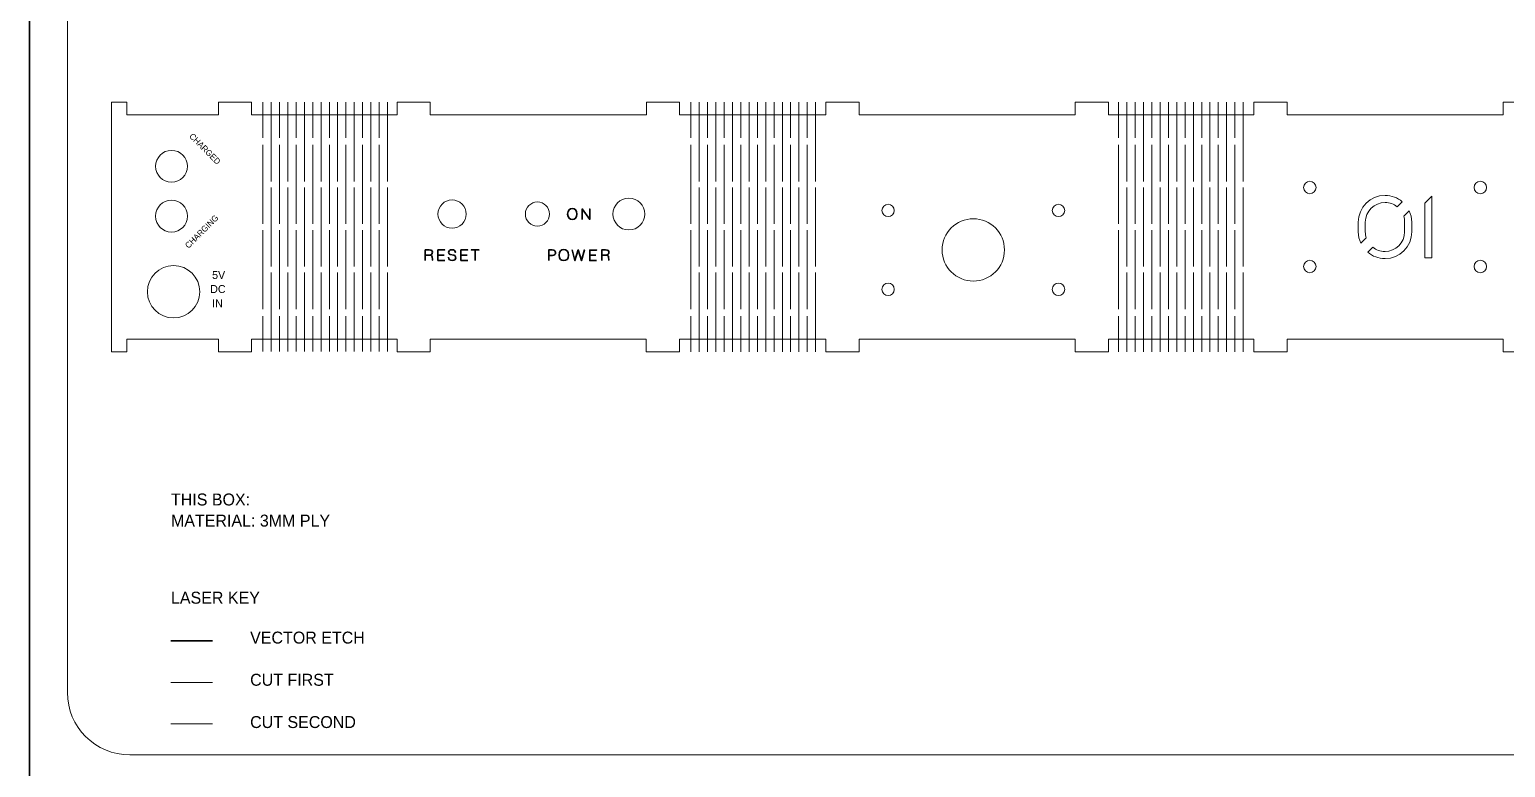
# Model space of a CAD drawing. Header units: inches. Extents: x 15 to 785, y -665 to -15.
# Drawn here: x 15 to 370.2, y -373.8 to -196.2 of the extents above; entities that cross this region are included whole.
import ezdxf

# ---------------------------------------------------------------- set-up
doc = ezdxf.new("R2010")
doc.units = ezdxf.units.IN
doc.header["$MEASUREMENT"] = 0
doc.layers.add('Layer 1', color=7, linetype='Continuous')

# ---------------------------------------------------------------- blocks, each defined once
blk = doc.blocks.new('block 2')
at = {"layer": 'Layer 1', "color": 179, "lineweight": 35, "true_color": 0x231f20}
blk.add_open_spline([(785, -570), (785, -578.28), (778.28, -585), (770, -585), (770, -585), (30, -585), (30, -585), (21.72, -585), (15, -578.28), (15, -570), (15, -570), (15, -30), (15, -30), (15, -21.72), (21.72, -15), (30, -15), (30, -15), (770, -15), (770, -15), (778.28, -15), (785, -21.72), (785, -30), (785, -30), (785, -570), (785, -570)], degree=3, knots=[0, 0, 0, 0, 1, 1, 1, 2, 2, 2, 3, 3, 3, 4, 4, 4, 5, 5, 5, 6, 6, 6, 7, 7, 7, 8, 8, 8, 8], dxfattribs=at)
blk = doc.blocks.new('block 4')
at = {"layer": 'Layer 1', "color": 30, "lineweight": 35, "true_color": 0xf7911d}
for points, knots in [([(139.94, -251.82), (139.94, -251.82), (139.94, -249.28), (139.94, -249.28), (139.94, -249.28), (140.75, -249.28), (140.75, -249.28), (141.41, -249.28), (141.55, -249.59), (141.57, -249.93), (141.59, -250.28), (141.4, -250.63), (140.82, -250.63), (140.82, -250.63), (139.94, -250.63), (139.94, -250.63), (139.94, -250.63), (140.82, -250.63), (140.82, -250.63), (141.39, -250.63), (141.59, -250.28), (141.57, -249.93), (141.55, -249.59), (141.4, -249.28), (140.75, -249.28), (140.75, -249.28), (139.94, -249.28), (139.94, -249.28), (139.94, -249.28), (139.94, -251.82), (139.94, -251.82)], [0, 0, 0, 0, 1, 1, 1, 2, 2, 2, 3, 3, 3, 4, 4, 4, 5, 5, 5, 6, 6, 6, 7, 7, 7, 8, 8, 8, 9, 9, 9, 10, 10, 10, 10]), ([(142.45, -250.53), (142.45, -249.56), (142.95, -249.21), (143.57, -249.21), (144.19, -249.21), (144.69, -249.56), (144.69, -250.53), (144.69, -251.51), (144.19, -251.84), (143.57, -251.84), (142.95, -251.84), (142.45, -251.51), (142.45, -250.53)], [0, 0, 0, 0, 1, 1, 1, 2, 2, 2, 3, 3, 3, 4, 4, 4, 4]), ([(142.45, -250.53), (142.45, -249.56), (142.95, -249.21), (143.57, -249.21), (144.19, -249.21), (144.69, -249.56), (144.69, -250.53), (144.69, -251.51), (144.19, -251.84), (143.57, -251.84), (142.95, -251.84), (142.45, -251.51), (142.45, -250.53)], [0, 0, 0, 0, 1, 1, 1, 2, 2, 2, 3, 3, 3, 4, 4, 4, 4]), ([(145.56, -249.28), (145.56, -249.28), (146.23, -251.82), (146.23, -251.82), (146.23, -251.82), (147.04, -249.28), (147.04, -249.28), (147.04, -249.28), (147.85, -251.82), (147.85, -251.82), (147.85, -251.82), (148.52, -249.28), (148.52, -249.28), (148.52, -249.28), (147.85, -251.82), (147.85, -251.82), (147.85, -251.82), (147.04, -249.28), (147.04, -249.28), (147.04, -249.28), (146.23, -251.82), (146.23, -251.82), (146.23, -251.82), (145.56, -249.28), (145.56, -249.28)], [0, 0, 0, 0, 1, 1, 1, 2, 2, 2, 3, 3, 3, 4, 4, 4, 5, 5, 5, 6, 6, 6, 7, 7, 7, 8, 8, 8, 8]), ([(151.45, -251.82), (151.45, -251.82), (149.81, -251.82), (149.81, -251.82), (149.81, -251.82), (149.81, -249.3), (149.81, -249.3), (149.81, -249.3), (151.45, -249.3), (151.45, -249.3), (151.45, -249.3), (149.81, -249.3), (149.81, -249.3), (149.81, -249.3), (149.81, -251.82), (149.81, -251.82), (149.81, -251.82), (151.45, -251.82), (151.45, -251.82)], [0, 0, 0, 0, 1, 1, 1, 2, 2, 2, 3, 3, 3, 4, 4, 4, 5, 5, 5, 6, 6, 6, 6]), ([(151.31, -250.52), (151.31, -250.52), (149.81, -250.52), (149.81, -250.52), (149.81, -250.52), (151.31, -250.52), (151.31, -250.52)], [0, 0, 0, 0, 1, 1, 1, 2, 2, 2, 2]), ([(152.69, -251.82), (152.69, -251.82), (152.69, -249.28), (152.69, -249.28), (152.69, -249.28), (153.62, -249.28), (153.62, -249.28), (154.27, -249.28), (154.41, -249.5), (154.42, -249.85), (154.44, -250.19), (154.26, -250.53), (153.69, -250.53), (153.69, -250.53), (152.69, -250.53), (152.69, -250.53), (152.69, -250.53), (153.69, -250.53), (153.69, -250.53), (154.25, -250.53), (154.44, -250.19), (154.42, -249.85), (154.41, -249.5), (154.25, -249.28), (153.62, -249.28), (153.62, -249.28), (152.69, -249.28), (152.69, -249.28), (152.69, -249.28), (152.69, -251.82), (152.69, -251.82)], [0, 0, 0, 0, 1, 1, 1, 2, 2, 2, 3, 3, 3, 4, 4, 4, 5, 5, 5, 6, 6, 6, 7, 7, 7, 8, 8, 8, 9, 9, 9, 10, 10, 10, 10]), ([(154.5, -251.82), (154.43, -251.77), (154.41, -251.68), (154.41, -251.63), (154.41, -251.63), (154.35, -250.99), (154.35, -250.99), (154.33, -250.72), (154.13, -250.53), (153.74, -250.53), (154.13, -250.53), (154.33, -250.72), (154.35, -250.99), (154.35, -250.99), (154.41, -251.63), (154.41, -251.63), (154.41, -251.68), (154.43, -251.77), (154.5, -251.82)], [0, 0, 0, 0, 1, 1, 1, 2, 2, 2, 3, 3, 3, 4, 4, 4, 5, 5, 5, 6, 6, 6, 6])]:
    blk.add_open_spline(points, degree=3, knots=knots, dxfattribs=at)
blk = doc.blocks.new('block 5')
at = {"layer": 'Layer 1', "color": 30, "lineweight": 35, "true_color": 0xf7911d}
blk.add_lwpolyline([(122.22, -251.8), (122.22, -249.26), (121.31, -249.26), (123.14, -249.26), (122.22, -249.26), (122.22, -251.8)], dxfattribs=at)
for points, knots in [([(110.23, -251.8), (110.23, -251.8), (110.23, -249.26), (110.23, -249.26), (110.23, -249.26), (111.15, -249.26), (111.15, -249.26), (111.8, -249.26), (111.94, -249.48), (111.96, -249.82), (111.97, -250.17), (111.8, -250.5), (111.22, -250.5), (111.22, -250.5), (110.23, -250.5), (110.23, -250.5), (110.23, -250.5), (111.22, -250.5), (111.22, -250.5), (111.79, -250.5), (111.97, -250.17), (111.96, -249.82), (111.94, -249.48), (111.79, -249.26), (111.15, -249.26), (111.15, -249.26), (110.23, -249.26), (110.23, -249.26), (110.23, -249.26), (110.23, -251.8), (110.23, -251.8)], [0, 0, 0, 0, 1, 1, 1, 2, 2, 2, 3, 3, 3, 4, 4, 4, 5, 5, 5, 6, 6, 6, 7, 7, 7, 8, 8, 8, 9, 9, 9, 10, 10, 10, 10]), ([(112.04, -251.8), (111.96, -251.75), (111.95, -251.65), (111.95, -251.61), (111.95, -251.61), (111.88, -250.97), (111.88, -250.97), (111.86, -250.69), (111.66, -250.5), (111.27, -250.5), (111.66, -250.5), (111.86, -250.69), (111.88, -250.97), (111.88, -250.97), (111.95, -251.61), (111.95, -251.61), (111.95, -251.65), (111.96, -251.75), (112.04, -251.8)], [0, 0, 0, 0, 1, 1, 1, 2, 2, 2, 3, 3, 3, 4, 4, 4, 5, 5, 5, 6, 6, 6, 6]), ([(114.93, -251.8), (114.93, -251.8), (113.28, -251.8), (113.28, -251.8), (113.28, -251.8), (113.28, -249.27), (113.28, -249.27), (113.28, -249.27), (114.93, -249.27), (114.93, -249.27), (114.93, -249.27), (113.28, -249.27), (113.28, -249.27), (113.28, -249.27), (113.28, -251.8), (113.28, -251.8), (113.28, -251.8), (114.93, -251.8), (114.93, -251.8)], [0, 0, 0, 0, 1, 1, 1, 2, 2, 2, 3, 3, 3, 4, 4, 4, 5, 5, 5, 6, 6, 6, 6]), ([(114.79, -250.5), (114.79, -250.5), (113.28, -250.5), (113.28, -250.5), (113.28, -250.5), (114.79, -250.5), (114.79, -250.5)], [0, 0, 0, 0, 1, 1, 1, 2, 2, 2, 2]), ([(115.79, -251.03), (115.79, -251.6), (116.22, -251.82), (116.72, -251.82), (117.24, -251.82), (117.56, -251.5), (117.57, -251.19), (117.58, -250.88), (117.42, -250.63), (117.1, -250.56), (117.1, -250.56), (116.24, -250.38), (116.24, -250.38), (116, -250.32), (115.85, -250.18), (115.85, -249.85), (115.85, -249.52), (116.13, -249.24), (116.64, -249.24), (117.15, -249.24), (117.52, -249.48), (117.5, -249.89), (117.52, -249.48), (117.15, -249.24), (116.64, -249.24), (116.13, -249.24), (115.85, -249.52), (115.85, -249.85), (115.85, -250.18), (115.99, -250.32), (116.24, -250.38), (116.24, -250.38), (117.1, -250.56), (117.1, -250.56), (117.43, -250.63), (117.58, -250.88), (117.57, -251.19), (117.56, -251.5), (117.24, -251.82), (116.72, -251.82), (116.22, -251.82), (115.79, -251.6), (115.79, -251.03)], [0, 0, 0, 0, 1, 1, 1, 2, 2, 2, 3, 3, 3, 4, 4, 4, 5, 5, 5, 6, 6, 6, 7, 7, 7, 8, 8, 8, 9, 9, 9, 10, 10, 10, 11, 11, 11, 12, 12, 12, 13, 13, 13, 14, 14, 14, 14]), ([(120.45, -251.8), (120.45, -251.8), (118.81, -251.8), (118.81, -251.8), (118.81, -251.8), (118.81, -249.27), (118.81, -249.27), (118.81, -249.27), (120.45, -249.27), (120.45, -249.27), (120.45, -249.27), (118.81, -249.27), (118.81, -249.27), (118.81, -249.27), (118.81, -251.8), (118.81, -251.8), (118.81, -251.8), (120.45, -251.8), (120.45, -251.8)], [0, 0, 0, 0, 1, 1, 1, 2, 2, 2, 3, 3, 3, 4, 4, 4, 5, 5, 5, 6, 6, 6, 6]), ([(120.31, -250.5), (120.31, -250.5), (118.81, -250.5), (118.81, -250.5), (118.81, -250.5), (120.31, -250.5), (120.31, -250.5)], [0, 0, 0, 0, 1, 1, 1, 2, 2, 2, 2])]:
    blk.add_open_spline(points, degree=3, knots=knots, dxfattribs=at)
blk = doc.blocks.new('block 6')
at = {"layer": 'Layer 1', "color": 40, "lineweight": 35, "true_color": 0xfaa722}
for points, knots in [([(144.5, -240.65), (144.5, -239.67), (145.01, -239.33), (145.62, -239.33), (146.24, -239.33), (146.74, -239.67), (146.74, -240.65), (146.74, -241.62), (146.24, -241.96), (145.62, -241.96), (145.01, -241.96), (144.5, -241.62), (144.5, -240.65)], [0, 0, 0, 0, 1, 1, 1, 2, 2, 2, 3, 3, 3, 4, 4, 4, 4]), ([(144.5, -240.65), (144.5, -239.67), (145.01, -239.33), (145.62, -239.33), (146.24, -239.33), (146.74, -239.67), (146.74, -240.65), (146.74, -241.62), (146.24, -241.96), (145.62, -241.96), (145.01, -241.96), (144.5, -241.62), (144.5, -240.65)], [0, 0, 0, 0, 1, 1, 1, 2, 2, 2, 3, 3, 3, 4, 4, 4, 4]), ([(148, -241.94), (148, -241.94), (148, -239.39), (148, -239.39), (148, -239.39), (149.81, -241.94), (149.81, -241.94), (149.81, -241.94), (149.81, -239.39), (149.81, -239.39), (149.81, -239.39), (149.81, -241.94), (149.81, -241.94), (149.81, -241.94), (148, -239.39), (148, -239.39), (148, -239.39), (148, -241.94), (148, -241.94)], [0, 0, 0, 0, 1, 1, 1, 2, 2, 2, 3, 3, 3, 4, 4, 4, 5, 5, 5, 6, 6, 6, 6])]:
    blk.add_open_spline(points, degree=3, knots=knots, dxfattribs=at)
blk = doc.blocks.new('block 7')
at = {"layer": 'Layer 1', "color": 179, "lineweight": 9, "true_color": 0x231f20}
blk.add_lwpolyline([(352.48, -236.36), (352.48, -251.18), (350.8, -251.18), (350.8, -238.06), (352.48, -236.36)], dxfattribs=at)
for points in [[(335.37, -247.65), (334.99, -246.82), (334.76, -245.91), (334.76, -244.94), (334.76, -244.94), (334.76, -242.59), (334.76, -242.59), (334.76, -239.03), (337.64, -236.15), (341.19, -236.15), (342.76, -236.15), (344.22, -236.72), (345.34, -237.68), (345.34, -237.68), (344.14, -238.88), (344.14, -238.88), (343.33, -238.25), (342.29, -237.87), (341.19, -237.87), (338.59, -237.87), (336.45, -239.98), (336.45, -242.59), (336.45, -242.59), (336.45, -244.94), (336.45, -244.94), (336.45, -245.42), (336.54, -245.91), (336.69, -246.35), (336.69, -246.35), (335.37, -247.65), (335.37, -247.65)], [(347.63, -242.59), (347.63, -242.59), (347.63, -244.94), (347.63, -244.94), (347.63, -248.47), (344.73, -251.37), (341.19, -251.37), (339.61, -251.37), (338.17, -250.78), (337.05, -249.83), (337.05, -249.83), (338.25, -248.62), (338.25, -248.62), (339.06, -249.28), (340.07, -249.66), (341.19, -249.66), (343.8, -249.66), (345.91, -247.54), (345.91, -244.94), (345.91, -244.94), (345.91, -242.59), (345.91, -242.59), (345.91, -242.1), (345.85, -241.61), (345.7, -241.17), (345.7, -241.17), (347.01, -239.86), (347.01, -239.86), (347.4, -240.7), (347.63, -241.61), (347.63, -242.59)]]:
    blk.add_open_spline(points, degree=3, knots=[0, 0, 0, 0, 1, 1, 1, 2, 2, 2, 3, 3, 3, 4, 4, 4, 5, 5, 5, 6, 6, 6, 7, 7, 7, 8, 8, 8, 9, 9, 9, 10, 10, 10, 10], dxfattribs=at)

msp = doc.modelspace()

# ---------------------------------------------------------------- linework, layer by layer
at = {"layer": 'Layer 1', "color": 225, "lineweight": 9, "true_color": 0xa54686}
for points in [[(71.16, -222.27), (71.16, -213.75)], [(73.15, -232.77), (73.15, -213.75)], [(75.15, -222.27), (75.15, -213.75)], [(77.15, -232.77), (77.15, -213.75)], [(79.15, -222.27), (79.15, -213.75)], [(81.15, -232.77), (81.15, -213.75)], [(83.15, -222.27), (83.15, -213.75)], [(85.15, -232.77), (85.15, -213.75)], [(87.15, -222.27), (87.15, -213.75)], [(89.15, -232.77), (89.15, -213.75)], [(91.15, -222.27), (91.15, -213.75)], [(93.15, -232.77), (93.15, -213.75)], [(95.15, -222.27), (95.15, -213.75)], [(97.16, -232.77), (97.16, -213.75)], [(99.15, -222.27), (99.15, -213.75)], [(101.15, -232.77), (101.15, -213.75)], [(174.16, -222.28), (174.16, -213.76)], [(176.16, -232.79), (176.16, -213.76)], [(178.16, -222.28), (178.16, -213.76)], [(180.16, -232.79), (180.16, -213.76)], [(182.16, -222.28), (182.16, -213.76)], [(184.16, -232.79), (184.16, -213.76)], [(186.16, -222.28), (186.16, -213.76)], [(188.16, -232.79), (188.16, -213.76)], [(190.16, -222.28), (190.16, -213.76)], [(192.16, -232.79), (192.16, -213.76)], [(194.16, -222.28), (194.16, -213.76)], [(196.16, -232.79), (196.16, -213.76)], [(198.16, -222.28), (198.16, -213.76)], [(200.16, -232.79), (200.16, -213.76)], [(202.16, -222.28), (202.16, -213.76)], [(204.16, -232.79), (204.16, -213.76)], [(277.07, -222.28), (277.07, -213.76)], [(279.07, -232.79), (279.07, -213.76)], [(281.07, -222.28), (281.07, -213.76)], [(283.07, -232.79), (283.07, -213.76)], [(285.07, -222.28), (285.07, -213.76)], [(287.07, -232.79), (287.07, -213.76)], [(289.07, -222.28), (289.07, -213.76)], [(291.07, -232.79), (291.07, -213.76)], [(293.07, -222.28), (293.07, -213.76)], [(295.07, -232.79), (295.07, -213.76)], [(297.07, -222.28), (297.07, -213.76)], [(299.07, -232.79), (299.07, -213.76)], [(301.07, -222.28), (301.07, -213.76)], [(303.07, -232.79), (303.07, -213.76)], [(305.07, -222.28), (305.07, -213.76)], [(307.07, -232.79), (307.07, -213.76)], [(71.16, -243.02), (71.16, -223.98)], [(75.15, -243.02), (75.15, -223.98)], [(79.15, -243.02), (79.15, -223.98)], [(83.15, -243.02), (83.15, -223.98)], [(87.15, -243.02), (87.15, -223.98)], [(91.15, -243.02), (91.15, -223.98)], [(95.15, -243.02), (95.15, -223.98)], [(99.15, -243.02), (99.15, -223.98)], [(174.16, -243.03), (174.16, -224)], [(178.16, -243.03), (178.16, -224)], [(182.16, -243.03), (182.16, -224)], [(186.16, -243.03), (186.16, -224)], [(190.16, -243.03), (190.16, -224)], [(194.16, -243.03), (194.16, -224)], [(198.16, -243.03), (198.16, -224)], [(202.16, -243.03), (202.16, -224)], [(277.07, -243.03), (277.07, -224)], [(281.07, -243.03), (281.07, -224)], [(285.07, -243.03), (285.07, -224)], [(289.07, -243.03), (289.07, -224)], [(293.07, -243.03), (293.07, -224)], [(297.07, -243.03), (297.07, -224)], [(301.07, -243.03), (301.07, -224)], [(305.07, -243.03), (305.07, -224)], [(73.15, -253.26), (73.15, -234.24)], [(77.15, -253.26), (77.15, -234.24)], [(81.15, -253.26), (81.15, -234.24)], [(85.15, -253.26), (85.15, -234.24)], [(89.15, -253.26), (89.15, -234.24)], [(93.15, -253.26), (93.15, -234.24)], [(97.16, -253.26), (97.16, -234.24)], [(101.15, -253.26), (101.15, -234.24)], [(176.16, -253.28), (176.16, -234.25)], [(180.16, -253.28), (180.16, -234.25)], [(184.16, -253.28), (184.16, -234.25)], [(188.16, -253.28), (188.16, -234.25)], [(192.16, -253.28), (192.16, -234.25)], [(196.16, -253.28), (196.16, -234.25)], [(200.16, -253.28), (200.16, -234.25)], [(204.16, -253.28), (204.16, -234.25)], [(279.07, -253.28), (279.07, -234.25)], [(283.07, -253.28), (283.07, -234.25)], [(287.07, -253.28), (287.07, -234.25)], [(291.07, -253.28), (291.07, -234.25)], [(295.07, -253.28), (295.07, -234.25)], [(299.07, -253.28), (299.07, -234.25)], [(303.07, -253.28), (303.07, -234.25)], [(307.07, -253.28), (307.07, -234.25)], [(71.16, -263.52), (71.16, -244.49)], [(75.15, -263.52), (75.15, -244.49)], [(79.15, -263.52), (79.15, -244.49)], [(83.15, -263.52), (83.15, -244.49)], [(87.15, -263.52), (87.15, -244.49)], [(91.15, -263.52), (91.15, -244.49)], [(95.15, -263.52), (95.15, -244.49)], [(99.15, -263.52), (99.15, -244.49)], [(174.16, -263.53), (174.16, -244.5)], [(178.16, -263.53), (178.16, -244.5)], [(182.16, -263.53), (182.16, -244.5)], [(186.16, -263.53), (186.16, -244.5)], [(190.16, -263.53), (190.16, -244.5)], [(194.16, -263.53), (194.16, -244.5)], [(198.16, -263.53), (198.16, -244.5)], [(202.16, -263.53), (202.16, -244.5)], [(277.07, -263.53), (277.07, -244.5)], [(281.07, -263.53), (281.07, -244.5)], [(285.07, -263.53), (285.07, -244.5)], [(289.07, -263.53), (289.07, -244.5)], [(293.07, -263.53), (293.07, -244.5)], [(297.07, -263.53), (297.07, -244.5)], [(301.07, -263.53), (301.07, -244.5)], [(305.07, -263.53), (305.07, -244.5)], [(73.15, -273.75), (73.15, -254.73)], [(73.15, -254.93), (73.15, -254.93)], [(77.15, -273.75), (77.15, -254.73)], [(77.15, -254.93), (77.15, -254.93)], [(81.15, -273.75), (81.15, -254.73)], [(81.15, -254.93), (81.15, -254.93)], [(85.15, -273.75), (85.15, -254.73)], [(85.15, -254.93), (85.15, -254.93)], [(89.15, -273.75), (89.15, -254.73)], [(89.15, -254.93), (89.15, -254.93)], [(93.15, -273.75), (93.15, -254.73)], [(93.15, -254.93), (93.15, -254.93)], [(97.16, -273.75), (97.16, -254.73)], [(97.16, -254.93), (97.16, -254.93)], [(101.15, -273.75), (101.15, -254.73)], [(101.15, -254.93), (101.15, -254.93)], [(176.16, -273.76), (176.16, -254.74)], [(176.16, -254.94), (176.16, -254.94)], [(180.16, -273.76), (180.16, -254.74)], [(180.16, -254.94), (180.16, -254.94)], [(184.16, -273.76), (184.16, -254.74)], [(184.16, -254.94), (184.16, -254.94)], [(188.16, -273.76), (188.16, -254.74)], [(188.16, -254.94), (188.16, -254.94)], [(192.16, -273.76), (192.16, -254.74)], [(192.16, -254.94), (192.16, -254.94)], [(196.16, -273.76), (196.16, -254.74)], [(196.16, -254.94), (196.16, -254.94)], [(200.16, -273.76), (200.16, -254.74)], [(200.16, -254.94), (200.16, -254.94)], [(204.16, -273.76), (204.16, -254.74)], [(204.16, -254.94), (204.16, -254.94)], [(279.07, -273.76), (279.07, -254.74)], [(279.07, -254.94), (279.07, -254.94)], [(283.07, -273.76), (283.07, -254.74)], [(283.07, -254.94), (283.07, -254.94)], [(287.07, -273.76), (287.07, -254.74)], [(287.07, -254.94), (287.07, -254.94)], [(291.07, -273.76), (291.07, -254.74)], [(291.07, -254.94), (291.07, -254.94)], [(295.07, -273.76), (295.07, -254.74)], [(295.07, -254.94), (295.07, -254.94)], [(299.07, -273.76), (299.07, -254.74)], [(299.07, -254.94), (299.07, -254.94)], [(303.07, -273.76), (303.07, -254.74)], [(303.07, -254.94), (303.07, -254.94)], [(307.07, -273.76), (307.07, -254.74)], [(307.07, -254.94), (307.07, -254.94)], [(71.16, -265.18), (71.16, -265.18)], [(71.16, -273.75), (71.16, -265.24)], [(75.15, -265.18), (75.15, -265.18)], [(75.15, -273.75), (75.15, -265.24)], [(79.15, -265.18), (79.15, -265.18)], [(79.15, -273.75), (79.15, -265.24)], [(83.15, -265.18), (83.15, -265.18)], [(83.15, -273.75), (83.15, -265.24)], [(87.15, -265.18), (87.15, -265.18)], [(87.15, -273.75), (87.15, -265.24)], [(91.15, -265.18), (91.15, -265.18)], [(91.15, -273.75), (91.15, -265.24)], [(95.15, -265.18), (95.15, -265.18)], [(95.15, -273.75), (95.15, -265.24)], [(99.15, -265.18), (99.15, -265.18)], [(99.15, -273.75), (99.15, -265.24)], [(174.16, -265.2), (174.16, -265.2)], [(174.16, -273.76), (174.16, -265.25)], [(178.16, -265.2), (178.16, -265.2)], [(178.16, -273.76), (178.16, -265.25)], [(182.16, -265.2), (182.16, -265.2)], [(182.16, -273.76), (182.16, -265.25)], [(186.16, -265.2), (186.16, -265.2)], [(186.16, -273.76), (186.16, -265.25)], [(190.16, -265.2), (190.16, -265.2)], [(190.16, -273.76), (190.16, -265.25)], [(194.16, -265.2), (194.16, -265.2)], [(194.16, -273.76), (194.16, -265.25)], [(198.16, -265.2), (198.16, -265.2)], [(198.16, -273.76), (198.16, -265.25)], [(202.16, -265.2), (202.16, -265.2)], [(202.16, -273.76), (202.16, -265.25)], [(277.07, -265.2), (277.07, -265.2)], [(277.07, -273.76), (277.07, -265.25)], [(281.07, -265.2), (281.07, -265.2)], [(281.07, -273.76), (281.07, -265.25)], [(285.07, -265.2), (285.07, -265.2)], [(285.07, -273.76), (285.07, -265.25)], [(289.07, -265.2), (289.07, -265.2)], [(289.07, -273.76), (289.07, -265.25)], [(293.07, -265.2), (293.07, -265.2)], [(293.07, -273.76), (293.07, -265.25)], [(297.07, -265.2), (297.07, -265.2)], [(297.07, -273.76), (297.07, -265.25)], [(301.07, -265.2), (301.07, -265.2)], [(301.07, -273.76), (301.07, -265.25)], [(305.07, -265.2), (305.07, -265.2)], [(305.07, -273.76), (305.07, -265.25)], [(49.04, -353.32), (59.04, -353.32)]]:
    msp.add_lwpolyline(points, dxfattribs=at)
at = {"layer": 'Layer 1', "color": 30, "lineweight": 35, "true_color": 0xf7911d}
msp.add_lwpolyline([(49.04, -343.32), (59.04, -343.32)], dxfattribs=at)
at = {"layer": 'Layer 1', "color": 179, "lineweight": 9, "true_color": 0x231f20}
msp.add_lwpolyline([(49.04, -363.32), (59.04, -363.32)], dxfattribs=at)
for points, knots in [([(478.01, -355.77), (478.01, -364.05), (471.3, -370.77), (463.01, -370.77), (463.01, -370.77), (39.12, -370.77), (39.12, -370.77), (30.83, -370.77), (24.12, -364.05), (24.12, -355.77), (24.12, -355.77), (24.12, -47.1), (24.12, -47.1), (24.12, -38.82), (30.83, -32.1), (39.12, -32.1), (39.12, -32.1), (463.01, -32.1), (463.01, -32.1), (471.3, -32.1), (478.01, -38.82), (478.01, -47.1), (478.01, -47.1), (478.01, -355.77), (478.01, -355.77)], [0, 0, 0, 0, 1, 1, 1, 2, 2, 2, 3, 3, 3, 4, 4, 4, 5, 5, 5, 6, 6, 6, 7, 7, 7, 8, 8, 8, 8]), ([(420.61, -270.76), (420.61, -270.76), (442.61, -270.76), (442.61, -270.76), (442.61, -270.76), (442.61, -273.76), (442.61, -273.76), (442.61, -273.76), (446.36, -273.76), (446.36, -273.76), (446.36, -273.76), (446.36, -270.76), (446.36, -270.76), (446.36, -270.76), (446.36, -216.76), (446.36, -216.76), (446.36, -216.76), (446.36, -213.76), (446.36, -213.76), (446.36, -213.76), (442.62, -213.76), (442.62, -213.76), (442.62, -213.76), (442.61, -216.76), (442.61, -216.76), (442.61, -216.76), (420.62, -216.76), (420.62, -216.76), (420.62, -216.76), (420.62, -213.76), (420.62, -213.76), (420.62, -213.76), (412.61, -213.76), (412.61, -213.76), (412.61, -213.76), (412.61, -216.76), (412.61, -216.76), (412.61, -216.76), (377.61, -216.76), (377.61, -216.76), (377.61, -216.76), (377.61, -216.76), (377.61, -216.76), (377.61, -216.76), (377.61, -213.76), (377.61, -213.76), (377.61, -213.76), (369.61, -213.76), (369.61, -213.76), (369.61, -213.76), (369.61, -216.76), (369.61, -216.76), (369.61, -216.76), (369.62, -216.76), (369.62, -216.76), (369.62, -216.76), (317.62, -216.76), (317.62, -216.76), (317.62, -216.76), (317.62, -213.76), (317.62, -213.76), (317.62, -213.76), (309.62, -213.76), (309.62, -213.76), (309.62, -213.76), (309.61, -216.76), (309.61, -216.76), (309.61, -216.76), (309.61, -216.76), (309.61, -216.76), (309.61, -216.76), (274.61, -216.76), (274.61, -216.76), (274.61, -216.76), (274.62, -216.76), (274.62, -216.76), (274.62, -216.76), (274.62, -213.76), (274.62, -213.76), (274.62, -213.76), (266.62, -213.76), (266.62, -213.76), (266.62, -213.76), (266.61, -216.76), (266.61, -216.76), (266.61, -216.76), (266.62, -216.76), (266.62, -216.76), (266.62, -216.76), (214.62, -216.76), (214.62, -216.76), (214.62, -216.76), (214.62, -213.76), (214.62, -213.76), (214.62, -213.76), (206.62, -213.76), (206.62, -213.76), (206.62, -213.76), (206.62, -216.76), (206.62, -216.76), (206.62, -216.76), (206.44, -216.76), (206.44, -216.76), (206.44, -216.76), (171.44, -216.76), (171.44, -216.76), (171.44, -216.76), (171.44, -216.76), (171.44, -216.76), (171.44, -216.76), (171.44, -213.76), (171.44, -213.76), (171.44, -213.76), (163.44, -213.76), (163.44, -213.76), (163.44, -213.76), (163.44, -216.76), (163.44, -216.76), (163.44, -216.76), (111.44, -216.76), (111.44, -216.76), (111.44, -216.76), (111.44, -213.76), (111.44, -213.76), (111.44, -213.76), (103.45, -213.76), (103.45, -213.76), (103.45, -213.76), (103.44, -216.76), (103.44, -216.76), (103.44, -216.76), (68.44, -216.76), (68.44, -216.76), (68.44, -216.76), (68.44, -213.76), (68.44, -213.76), (68.44, -213.76), (60.44, -213.76), (60.44, -213.76), (60.44, -213.76), (60.44, -216.76), (60.44, -216.76), (60.44, -216.76), (38.44, -216.76), (38.44, -216.76), (38.44, -216.76), (38.44, -213.76), (38.44, -213.76), (38.44, -213.76), (34.69, -213.76), (34.69, -213.76), (34.69, -213.76), (34.69, -216.76), (34.69, -216.76), (34.69, -216.76), (34.69, -270.76), (34.69, -270.76), (34.69, -270.76), (34.69, -273.76), (34.69, -273.76), (34.69, -273.76), (38.44, -273.76), (38.44, -273.76), (38.44, -273.76), (38.44, -270.76), (38.44, -270.76), (38.44, -270.76), (60.44, -270.76), (60.44, -270.76), (60.44, -270.76), (60.44, -273.76), (60.44, -273.76), (60.44, -273.76), (68.44, -273.76), (68.44, -273.76), (68.44, -273.76), (68.44, -270.76), (68.44, -270.76), (68.44, -270.76), (103.44, -270.76), (103.44, -270.76), (103.44, -270.76), (103.44, -270.76), (103.44, -270.76), (103.44, -270.76), (103.44, -273.76), (103.44, -273.76), (103.44, -273.76), (111.44, -273.76), (111.44, -273.76), (111.44, -273.76), (111.44, -270.76), (111.44, -270.76), (111.44, -270.76), (111.44, -270.76), (111.44, -270.76), (111.44, -270.76), (163.43, -270.76), (163.43, -270.76), (163.43, -270.76), (163.43, -273.76), (163.43, -273.76), (163.43, -273.76), (171.44, -273.76), (171.44, -273.76), (171.44, -273.76), (171.44, -270.76), (171.44, -270.76), (171.44, -270.76), (171.44, -270.76), (171.44, -270.76), (171.44, -270.76), (206.44, -270.76), (206.44, -270.76), (206.44, -270.76), (206.62, -270.76), (206.62, -270.76), (206.62, -270.76), (206.62, -273.76), (206.62, -273.76), (206.62, -273.76), (214.61, -273.76), (214.61, -273.76), (214.61, -273.76), (214.62, -270.76), (214.62, -270.76), (214.62, -270.76), (266.61, -270.76), (266.61, -270.76), (266.61, -270.76), (266.61, -273.76), (266.61, -273.76), (266.61, -273.76), (274.61, -273.76), (274.61, -273.76), (274.61, -273.76), (274.61, -270.76), (274.61, -270.76), (274.61, -270.76), (309.61, -270.76), (309.61, -270.76), (309.61, -270.76), (309.61, -270.76), (309.61, -270.76), (309.61, -270.76), (309.61, -273.76), (309.61, -273.76), (309.61, -273.76), (317.61, -273.76), (317.61, -273.76), (317.61, -273.76), (317.61, -270.76), (317.61, -270.76), (317.61, -270.76), (369.61, -270.76), (369.61, -270.76), (369.61, -270.76), (369.61, -273.76), (369.61, -273.76), (369.61, -273.76), (377.61, -273.76), (377.61, -273.76), (377.61, -273.76), (377.61, -270.76), (377.61, -270.76), (377.61, -270.76), (412.61, -270.76), (412.61, -270.76), (412.61, -270.76), (412.61, -273.76), (412.61, -273.76), (412.61, -273.76), (420.61, -273.76), (420.61, -273.76), (420.61, -273.76), (420.61, -270.76), (420.61, -270.76)], [0, 0, 0, 0, 1, 1, 1, 2, 2, 2, 3, 3, 3, 4, 4, 4, 5, 5, 5, 6, 6, 6, 7, 7, 7, 8, 8, 8, 9, 9, 9, 10, 10, 10, 11, 11, 11, 12, 12, 12, 13, 13, 13, 14, 14, 14, 15, 15, 15, 16, 16, 16, 17, 17, 17, 18, 18, 18, 19, 19, 19, 20, 20, 20, 21, 21, 21, 22, 22, 22, 23, 23, 23, 24, 24, 24, 25, 25, 25, 26, 26, 26, 27, 27, 27, 28, 28, 28, 29, 29, 29, 30, 30, 30, 31, 31, 31, 32, 32, 32, 33, 33, 33, 34, 34, 34, 35, 35, 35, 36, 36, 36, 37, 37, 37, 38, 38, 38, 39, 39, 39, 40, 40, 40, 41, 41, 41, 42, 42, 42, 43, 43, 43, 44, 44, 44, 45, 45, 45, 46, 46, 46, 47, 47, 47, 48, 48, 48, 49, 49, 49, 50, 50, 50, 51, 51, 51, 52, 52, 52, 53, 53, 53, 54, 54, 54, 55, 55, 55, 56, 56, 56, 57, 57, 57, 58, 58, 58, 59, 59, 59, 60, 60, 60, 61, 61, 61, 62, 62, 62, 63, 63, 63, 64, 64, 64, 65, 65, 65, 66, 66, 66, 67, 67, 67, 68, 68, 68, 69, 69, 69, 70, 70, 70, 71, 71, 71, 72, 72, 72, 73, 73, 73, 74, 74, 74, 75, 75, 75, 76, 76, 76, 77, 77, 77, 78, 78, 78, 79, 79, 79, 80, 80, 80, 81, 81, 81, 82, 82, 82, 83, 83, 83, 84, 84, 84, 85, 85, 85, 86, 86, 86, 87, 87, 87, 88, 88, 88, 89, 89, 89, 90, 90, 90, 91, 91, 91, 92, 92, 92, 92]), ([(53, -229.15), (53, -231.26), (51.29, -232.97), (49.17, -232.97), (47.06, -232.97), (45.35, -231.26), (45.35, -229.15), (45.35, -227.03), (47.06, -225.32), (49.17, -225.32), (51.29, -225.32), (53, -227.03), (53, -229.15)], [0, 0, 0, 0, 1, 1, 1, 2, 2, 2, 3, 3, 3, 4, 4, 4, 4]), ([(324.61, -234.26), (324.61, -235.09), (323.94, -235.76), (323.11, -235.76), (322.29, -235.76), (321.61, -235.09), (321.61, -234.26), (321.61, -233.43), (322.29, -232.76), (323.11, -232.76), (323.94, -232.76), (324.61, -233.43), (324.61, -234.26)], [0, 0, 0, 0, 1, 1, 1, 2, 2, 2, 3, 3, 3, 4, 4, 4, 4]), ([(365.62, -234.26), (365.62, -235.09), (364.94, -235.76), (364.12, -235.76), (363.29, -235.76), (362.62, -235.09), (362.62, -234.26), (362.62, -233.43), (363.29, -232.76), (364.12, -232.76), (364.94, -232.76), (365.62, -233.43), (365.62, -234.26)], [0, 0, 0, 0, 1, 1, 1, 2, 2, 2, 3, 3, 3, 4, 4, 4, 4]), ([(53, -241.15), (53, -243.26), (51.29, -244.97), (49.17, -244.97), (47.06, -244.97), (45.35, -243.26), (45.35, -241.15), (45.35, -239.03), (47.06, -237.32), (49.17, -237.32), (51.29, -237.32), (53, -239.03), (53, -241.15)], [0, 0, 0, 0, 1, 1, 1, 2, 2, 2, 3, 3, 3, 4, 4, 4, 4]), ([(120.08, -240.64), (120.08, -238.76), (118.56, -237.24), (116.69, -237.24), (114.81, -237.24), (113.28, -238.76), (113.28, -240.64), (113.28, -242.52), (114.81, -244.04), (116.69, -244.04), (118.56, -244.04), (120.08, -242.52), (120.08, -240.64)], [0, 0, 0, 0, 1, 1, 1, 2, 2, 2, 3, 3, 3, 4, 4, 4, 4]), ([(140.12, -240.64), (140.12, -242.24), (138.82, -243.54), (137.22, -243.54), (135.62, -243.54), (134.32, -242.24), (134.32, -240.64), (134.32, -239.04), (135.62, -237.74), (137.22, -237.74), (138.82, -237.74), (140.12, -239.04), (140.12, -240.64)], [0, 0, 0, 0, 1, 1, 1, 2, 2, 2, 3, 3, 3, 4, 4, 4, 4]), ([(163.05, -240.64), (163.05, -242.75), (161.33, -244.47), (159.22, -244.47), (157.11, -244.47), (155.4, -242.75), (155.4, -240.64), (155.4, -238.53), (157.11, -236.82), (159.22, -236.82), (161.33, -236.82), (163.05, -238.53), (163.05, -240.64)], [0, 0, 0, 0, 1, 1, 1, 2, 2, 2, 3, 3, 3, 4, 4, 4, 4]), ([(223.11, -239.77), (223.11, -240.6), (222.44, -241.27), (221.61, -241.27), (220.79, -241.27), (220.11, -240.6), (220.11, -239.77), (220.11, -238.94), (220.79, -238.27), (221.61, -238.27), (222.44, -238.27), (223.11, -238.94), (223.11, -239.77)], [0, 0, 0, 0, 1, 1, 1, 2, 2, 2, 3, 3, 3, 4, 4, 4, 4]), ([(264.11, -239.77), (264.11, -240.6), (263.44, -241.27), (262.61, -241.27), (261.79, -241.27), (261.11, -240.6), (261.11, -239.77), (261.11, -238.94), (261.79, -238.27), (262.61, -238.27), (263.44, -238.27), (264.11, -238.94), (264.11, -239.77)], [0, 0, 0, 0, 1, 1, 1, 2, 2, 2, 3, 3, 3, 4, 4, 4, 4]), ([(249.61, -249.27), (249.61, -253.41), (246.26, -256.77), (242.11, -256.77), (237.97, -256.77), (234.61, -253.41), (234.61, -249.27), (234.61, -245.13), (237.97, -241.77), (242.11, -241.77), (246.26, -241.77), (249.61, -245.13), (249.61, -249.27)], [0, 0, 0, 0, 1, 1, 1, 2, 2, 2, 3, 3, 3, 4, 4, 4, 4]), ([(324.61, -253.26), (324.61, -254.09), (323.94, -254.76), (323.11, -254.76), (322.29, -254.76), (321.61, -254.09), (321.61, -253.26), (321.61, -252.43), (322.29, -251.76), (323.11, -251.76), (323.94, -251.76), (324.61, -252.43), (324.61, -253.26)], [0, 0, 0, 0, 1, 1, 1, 2, 2, 2, 3, 3, 3, 4, 4, 4, 4]), ([(365.62, -253.26), (365.62, -254.09), (364.94, -254.76), (364.12, -254.76), (363.29, -254.76), (362.62, -254.09), (362.62, -253.26), (362.62, -252.43), (363.29, -251.76), (364.12, -251.76), (364.94, -251.76), (365.62, -252.43), (365.62, -253.26)], [0, 0, 0, 0, 1, 1, 1, 2, 2, 2, 3, 3, 3, 4, 4, 4, 4]), ([(55.97, -259.33), (55.97, -262.81), (53.15, -265.63), (49.67, -265.63), (46.19, -265.63), (43.37, -262.81), (43.37, -259.33), (43.37, -255.85), (46.19, -253.03), (49.67, -253.03), (53.15, -253.03), (55.97, -255.85), (55.97, -259.33)], [0, 0, 0, 0, 1, 1, 1, 2, 2, 2, 3, 3, 3, 4, 4, 4, 4]), ([(223.11, -258.77), (223.11, -259.6), (222.44, -260.27), (221.61, -260.27), (220.79, -260.27), (220.11, -259.6), (220.11, -258.77), (220.11, -257.94), (220.79, -257.27), (221.61, -257.27), (222.44, -257.27), (223.11, -257.94), (223.11, -258.77)], [0, 0, 0, 0, 1, 1, 1, 2, 2, 2, 3, 3, 3, 4, 4, 4, 4]), ([(264.11, -258.77), (264.11, -259.6), (263.44, -260.27), (262.61, -260.27), (261.79, -260.27), (261.11, -259.6), (261.11, -258.77), (261.11, -257.94), (261.79, -257.27), (262.61, -257.27), (263.44, -257.27), (264.11, -257.94), (264.11, -258.77)], [0, 0, 0, 0, 1, 1, 1, 2, 2, 2, 3, 3, 3, 4, 4, 4, 4])]:
    msp.add_open_spline(points, degree=3, knots=knots, dxfattribs=at)

# ---------------------------------------------------------------- block references
at = {"layer": 'Layer 1'}
for name in ['block 2', 'block 7', 'block 6', 'block 5', 'block 4']:
    msp.add_blockref(name, (0, 0), dxfattribs=at)

# ---------------------------------------------------------------- texts
at = {"layer": 'Layer 1', "color": 179, "true_color": 0x231f20, "char_height": 1.4393, "attachment_point": 7}
for s, insert, rotation in [('\\fEng_HelvLine Normal|b0|i0|c0|p34;\\W1;CHARGED', (53.29, -222.07), 315), ('\\fEng_HelvLine Normal|b0|i0|c0|p34;\\W1;CHARGING', (53.29, -249.05), 45)]:
    msp.add_mtext(s, dxfattribs=dict(at, insert=insert, rotation=rotation))
at = {"layer": 'Layer 1', "color": 179, "true_color": 0x231f20, "attachment_point": 7}
for s, insert, char_height in [('\\fEng_HelvLine Normal|b0|i0|c0|p34;\\W1;5V', (58.94, -256.29), 1.9191), ('\\fEng_HelvLine Normal|b0|i0|c0|p34;\\W1;DC', (58.48, -259.67), 1.9191), ('\\fEng_HelvLine Normal|b0|i0|c0|p34;\\W1;IN', (58.95, -263.06), 1.9191), ('\\fEng_HelvLine Normal|b0|i0|c0|p34;\\W1;THIS BOX:', (49.04, -310.8), 2.8787), ('\\fEng_HelvLine Normal|b0|i0|c0|p34;\\W1;MATERIAL: 3MM PLY', (49.04, -315.88), 2.8787), ('\\fEng_HelvLine Normal|b0|i0|c0|p34;\\W1;LASER KEY', (49.04, -334.43), 2.8787), ('\\fEng_HelvLine Normal|b0|i0|c0|p34;\\W1;VECTOR ETCH', (68.09, -344.03), 2.8787), ('\\fEng_HelvLine Normal|b0|i0|c0|p34;\\W1;CUT FIRST', (68.09, -354.18), 2.8787), ('\\fEng_HelvLine Normal|b0|i0|c0|p34;\\W1;CUT SECOND', (68.09, -364.35), 2.8787)]:
    msp.add_mtext(s, dxfattribs=dict(at, insert=insert, char_height=char_height))

doc.saveas('drawing.dxf')
